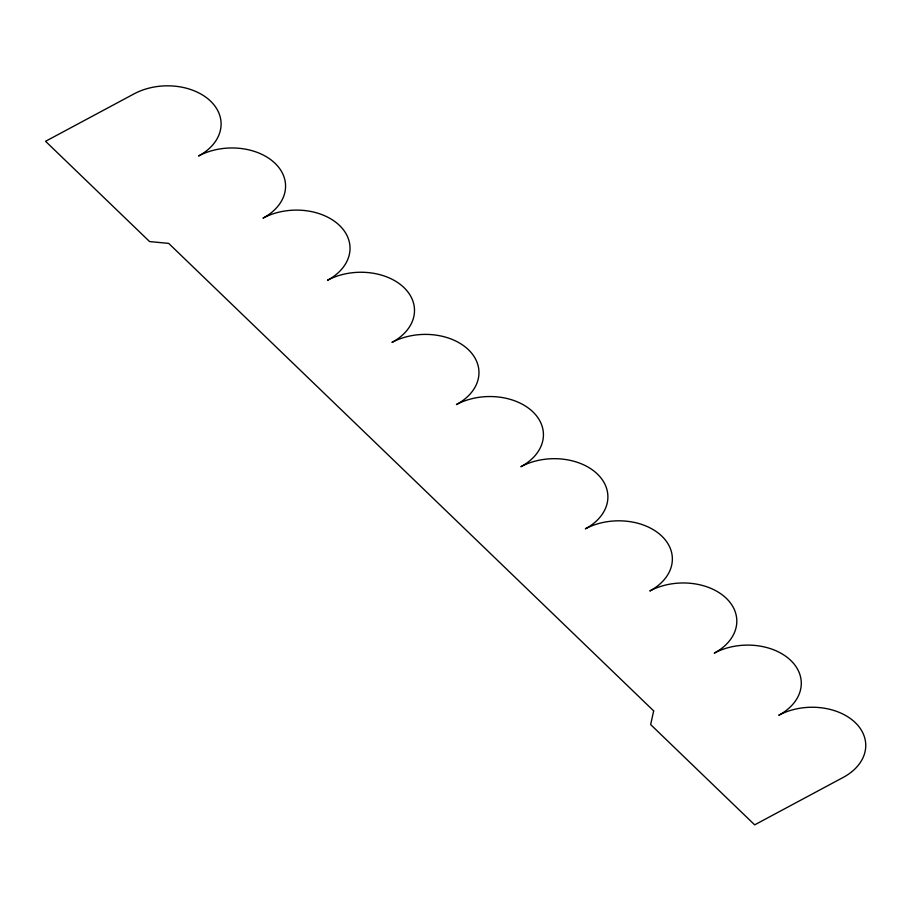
<?xml version="1.0" encoding="UTF-8"?>
<svg xmlns="http://www.w3.org/2000/svg" width="911" height="911" viewBox="0 0 911 911"><rect width="100%" height="100%" fill="white"/><g stroke="black" fill="none" stroke-linecap="round" stroke-linejoin="round"><path stroke-width="1.37" d="M653.665 710.887L650.659 724.587L754.672 824.854L843.222 777.402A54.785 39.071 -1.9 0 0 855.27 722.617A54.785 39.071 -1.9 0 0 778.757 715.26A54.785 39.071 -1.9 0 0 790.805 660.475A54.785 39.071 -1.9 0 0 714.292 653.119A54.785 39.071 -1.9 0 0 726.329 598.333A54.785 39.071 -1.9 0 0 649.828 590.977A54.785 39.071 -1.9 0 0 661.864 536.18A54.785 39.071 -1.9 0 0 585.363 528.835A54.785 39.071 -1.9 0 0 597.4 474.039A54.785 39.071 -1.9 0 0 520.898 466.694A54.785 39.071 -1.9 0 0 532.935 411.897A54.785 39.071 -1.9 0 0 456.434 404.552A54.785 39.071 -1.9 0 0 468.47 349.756A54.785 39.071 -1.9 0 0 391.958 342.411A54.785 39.071 -1.9 0 0 404.006 287.614A54.785 39.071 -1.9 0 0 327.493 280.269A54.785 39.071 -1.9 0 0 339.541 225.472A54.785 39.071 -1.9 0 0 263.028 218.128A54.785 39.071 -1.9 0 0 275.076 163.331A54.785 39.071 -1.9 0 0 198.564 155.986A54.785 39.071 -1.9 0 0 210.612 101.189A54.785 39.071 -1.9 0 0 134.099 93.844L45.55 141.296L149.575 241.563L168.694 243.396L653.665 710.887"/></g></svg>
